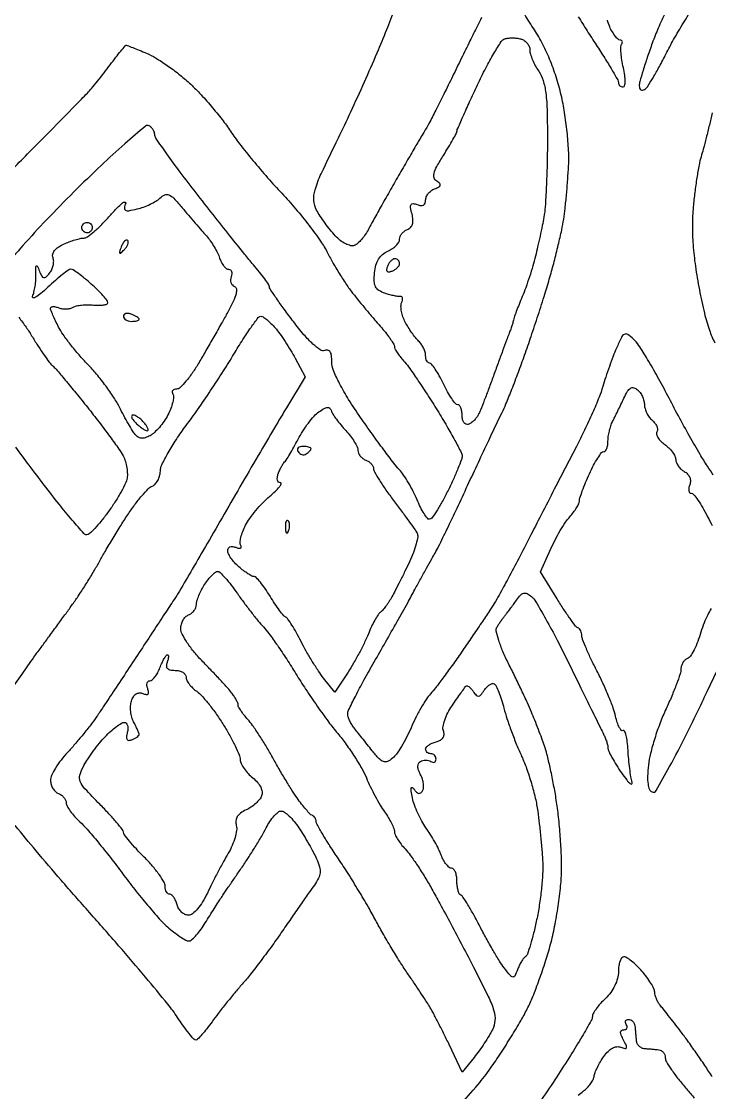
# Model space of a CAD drawing. Extents: x 0 to 102, y 0 to 135.
# Drawn here: x 39.63 to 50.8, y 26.73 to 44.13 of the extents above; entities that cross this region are included whole.
import ezdxf

# ---------------------------------------------------------------- set-up
doc = ezdxf.new("R2010")
doc.units = 0
doc.header["$MEASUREMENT"] = 0

msp = doc.modelspace()

# ---------------------------------------------------------------- linework, layer by layer
for points in [[(30.835569, 68.0607, 0.000004), (30.856286, 64.932268, 0.000002), (30.883525, 60.825814, 0.000002), (30.912326, 56.488502, 0.000002), (30.938318, 52.5789, -0.000116), (30.960528, 49.119942, -0.000184)], [(31.042661, 24.1956, 0.000001), (31.037549, 23.023692, 0.000001), (31.032419, 21.846099, 0.000001), (31.02793, 20.814404, 0.000005), (31.025166, 20.1771, 0.006013)], [(50.083928, 44.267632, 0.012621), (49.968863, 44.017631, 0.014539), (49.872215, 43.773557, 0.005626), (49.791015, 43.541578, 0.007404), (49.72248, 43.328099, 0.005566), (49.669911, 43.148471, 0.0685), (49.6602, 43.077924, 0.084285), (49.666722, 43.039509, 0.163051), (49.685607, 43.015155, 0.181049), (49.713743, 43.008576, 0.10667), (49.746693, 43.02027, 0.110404), (49.792693, 43.065188, 0.008616), (49.884476, 43.211533, 0.011419), (49.98797, 43.392254, 0.008476), (50.094282, 43.596313, -0.013136), (50.218884, 43.830133, -0.007823), (50.378778, 44.102072, -0.007828), (50.546725, 44.368272, -0.013403)], [(47.100257, 44.187564, 0.00331), (47.031957, 44.052499, 0.000647), (46.910903, 43.808337, 0.000687), (46.770555, 43.52335, 0.000636), (46.627344, 43.2306, -0.001752), (46.487301, 42.945936, -0.002258), (46.356552, 42.685459, -0.001718), (46.245245, 42.468045, -0.019787), (46.197891, 42.3846, 0.00605), (46.149105, 42.303881, 0.000599), (46.034592, 42.108593, 0.000756), (45.898734, 41.875456, 0.0006), (45.752649, 41.6232, 0.001589), (45.603795, 41.363549, 0.001687), (45.459545, 41.108061, 0.001606), (45.336797, 40.887274, 0.007763), (45.269414, 40.760537, -0.030007), (45.215883, 40.669829, -0.029736), (45.151731, 40.585893, -0.031133), (45.086861, 40.519566, -0.092224), (45.032811, 40.486402, -0.156206), (44.973542, 40.48305, -0.054736), (44.892824, 40.513688, -0.047843), (44.805473, 40.569399, -0.040029), (44.724491, 40.643845, -0.018101), (44.643922, 40.737353, -0.011822), (44.55758, 40.850607, -0.011895), (44.478545, 40.965162, -0.022193), (44.42101, 41.06207, -0.106278), (44.375967, 41.218929, -0.09048), (44.395349, 41.390342, -0.036578), (44.495996, 41.652796, -0.004049), (44.774218, 42.23259, 0.00535), (44.97657, 42.657102, 0.003652), (45.197831, 43.143647, 0.00368), (45.404328, 43.615985, 0.007412), (45.558873, 43.992, -0.004093), (45.694844, 44.329171, -0.003637)], [(50.862799, 36.758151, 0.008117), (50.769044, 36.902509, -0.014903), (50.648236, 37.094165, -0.004662), (50.478509, 37.388345, -0.004654), (50.295013, 37.720538, -0.005129), (50.123688, 38.045562, 0.00771), (49.958954, 38.354211, 0.009452), (49.795253, 38.637104, 0.008126), (49.649883, 38.869105, 0.0649), (49.568156, 38.965037, 0.035182), (49.472272, 39.040259, 0.275762), (49.417992, 39.043343, 0.16089), (49.370527, 38.994428, 0.011567), (49.291043, 38.820274, 0.010434), (49.237034, 38.686675, 0.005508), (49.175316, 38.51879, 0.005477), (49.115897, 38.345494, 0.008421), (49.068653, 38.194122, -0.024641), (49.00835, 38.020869, -0.007718), (48.90137, 37.767597, -0.007691), (48.773028, 37.488106, -0.008433), (48.639895, 37.221222, 0.000647), (48.483386, 36.91934, 0.000299), (48.280692, 36.526556, 0.000296), (48.068191, 36.113559, 0.000412), (47.878444, 35.7435, -0.002171), (47.702401, 35.403117, -0.0025), (47.53143, 35.079976, -0.002242), (47.383948, 34.807511, -0.014511), (47.305022, 34.672694, -0.006461), (47.227394, 34.552004, -0.001601), (47.09701, 34.3563, -0.001637), (46.94629, 34.133218, -0.001641), (46.794224, 33.911294, -0.004089), (46.641258, 33.693452, -0.00435), (46.487838, 33.482622, -0.004145), (46.352765, 33.303481, -0.020023), (46.271171, 33.2055, 0.039592), (46.201317, 33.114613, 0.013841), (46.115293, 32.97382, 0.013645), (46.028801, 32.813022, 0.015514), (45.955057, 32.654402, -0.017733), (45.882317, 32.499741, -0.017796), (45.798879, 32.350809, -0.017928), (45.717004, 32.226415, -0.065119), (45.652759, 32.157178, -0.066694), (45.570274, 32.105518, -0.198637), (45.50496, 32.103285, -0.11797), (45.435033, 32.150395, -0.017615), (45.32395, 32.280191, -0.000461), (45.243708, 32.381118, -0.000398), (45.159595, 32.487288, -0.0004), (45.083467, 32.583695, -0.001163), (45.031041, 32.650515, -0.029305), (44.991398, 32.707922, -0.026861), (44.957464, 32.771227, -0.027862), (44.933391, 32.831043, -0.074687), (44.925291, 32.87611, -0.121217), (44.938821, 32.938812, -0.004234), (45.050641, 33.163237, -0.007663), (45.190008, 33.427033, -0.005259), (45.355793, 33.72211, 0.001365), (45.538343, 34.041182, 0.001173), (45.728638, 34.377742, 0.001181), (45.899939, 34.684067, 0.003405), (46.016737, 34.8975, -0.001287), (46.111192, 35.071855, -0.001282), (46.206664, 35.245946, -0.001254), (46.290859, 35.397644, -0.005041), (46.343478, 35.4897, 0.018387), (46.402748, 35.60013, 0.001654), (46.540053, 35.882561, 0.002149), (46.701297, 36.220752, 0.001677), (46.873659, 36.5895, -0.000753), (47.048054, 36.964399, -0.000869), (47.215483, 37.32129, -0.000777), (47.358344, 37.623223, -0.005088), (47.431813, 37.7739, 0.01774), (47.495959, 37.91437, 0.004257), (47.592064, 38.151956, 0.004367), (47.697752, 38.426774, 0.004315), (47.799059, 38.7045, 0.004239), (47.903484, 39.006737, 0.002783), (48.018839, 39.356449, 0.0028), (48.127357, 39.698212, 0.005385), (48.209831, 39.9735, 0.006346), (48.279029, 40.225862, 0.005362), (48.345957, 40.494454, 0.005412), (48.401714, 40.740712, 0.015), (48.433827, 40.915362, 0.01063), (48.456183, 41.085596, 0.004532), (48.479182, 41.314223, 0.004482), (48.499321, 41.558585, 0.005873), (48.513093, 41.782173, 0.025573), (48.512761, 42.026224, 0.013048), (48.488689, 42.331887, 0.012887), (48.447179, 42.64827, 0.018046), (48.392694, 42.928074, 0.020578), (48.310559, 43.225363, 0.020782), (48.204494, 43.513898, 0.021472), (48.079032, 43.782651, 0.026579), (47.938744, 44.02053, -0.01407), (47.782928, 44.270252, -0.047781)], [(48.670995, 44.202708, 0.004653), (48.815013, 43.970683, 0.004789), (48.961972, 43.743605, -0.005417), (49.099845, 43.529977, -0.007935), (49.2161, 43.338829, -0.004324), (49.309841, 43.17583, -0.129023), (49.3218, 43.130255, 0.109134), (49.327603, 43.103986, 0.099788), (49.344034, 43.081626, 0.09528), (49.368593, 43.066631, 0.089783), (49.397491, 43.0614, 0.347637), (49.423068, 43.081628, 0.054031), (49.431654, 43.150194, 0.039493), (49.425415, 43.250153, 0.020139), (49.402683, 43.37398, -0.016157), (49.378768, 43.498658, -0.020689), (49.365261, 43.61475, -0.019067), (49.361771, 43.710778, -0.138825), (49.374285, 43.75468, 0.077668), (49.385273, 43.780773, 0.153511), (49.383914, 43.802984, 0.183911), (49.370652, 43.817816, 0.117506), (49.347943, 43.82346, -0.192182), (49.31532, 43.836846, -0.034517), (49.270504, 43.886656, -0.032863), (49.223375, 43.955846, -0.024479), (49.180432, 44.037667, -0.049031), (49.14286, 44.145118, -0.045089)], [(39.19095, 41.429793, 0.000183), (39.727367, 41.973597, 0.000264), (40.201057, 42.454669, 0.000134), (40.60274, 42.863263, 0.004377), (40.699111, 42.963078, 0.015312), (40.766083, 43.038145, 0.004684), (40.862711, 43.155585, 0.004684), (40.968494, 43.289176, 0.005108), (41.068702, 43.42095, -0.00416), (41.160819, 43.542561, -0.006595), (41.241945, 43.645008, -0.002151), (41.313167, 43.731784, -0.223416), (41.326809, 43.7382, -0.092014), (41.342722, 43.735247, -0.001295), (41.433987, 43.699889, -0.003561), (41.539664, 43.657763, -0.002333), (41.660879, 43.607779, -0.037394), (41.807301, 43.533303, -0.015534), (41.993472, 43.412299, -0.015267), (42.185752, 43.269751, -0.019061), (42.354785, 43.12546, -0.018809), (42.521759, 42.959509, -0.011171), (42.708556, 42.750154, -0.011172), (42.885741, 42.532754, -0.018877), (43.023017, 42.341979, 0.018516), (43.170818, 42.136264, 0.007581), (43.385846, 41.867736, 0.007488), (43.625712, 41.586027, 0.009507), (43.855903, 41.333588, -0.013858), (44.079524, 41.084027, -0.012108), (44.299588, 40.811173, -0.012262), (44.486475, 40.554836, -0.03502), (44.59901, 40.36514, 0.014797), (44.691609, 40.193612, 0.00972), (44.807787, 40.001565, 0.009782), (44.928284, 39.818864, 0.018525), (45.033536, 39.6774, 0.003071), (45.139631, 39.546963, 0.002077), (45.262112, 39.399509, 0.002092), (45.381679, 39.257982, 0.004174), (45.477686, 39.147188, -0.013168), (45.556698, 39.052622, -0.017321), (45.623395, 38.96211, -0.014872), (45.673355, 38.884281, -0.136065), (45.684, 38.84589, 0.122205), (45.692895, 38.810041, 0.021998), (45.727951, 38.750265, 0.022571), (45.776338, 38.682418, 0.01873), (45.833619, 38.614702, -0.030738), (45.914633, 38.514132, -0.005061), (46.05687, 38.309111, -0.005548), (46.219298, 38.064045, -0.004874), (46.383519, 37.804693, -0.005954), (46.536877, 37.550479, -0.008536), (46.666218, 37.321317, -0.005141), (46.769143, 37.126706, -0.119616), (46.7838, 37.066317, -0.090152), (46.773289, 37.008497, -0.007255), (46.716495, 36.863849, -0.009604), (46.642431, 36.692443, -0.007226), (46.554676, 36.506774, -0.011498), (46.461709, 36.32775, -0.017379), (46.371915, 36.176832, -0.012287), (46.291989, 36.059007, -0.242116), (46.254259, 36.0396, -0.230688), (46.219396, 36.05659, -0.024244), (46.165518, 36.132792, -0.026092), (46.107527, 36.235312, -0.017962), (46.052274, 36.35685, 0.020213), (45.990565, 36.490982, 0.015716), (45.913136, 36.631697, 0.015982), (45.832517, 36.758468, 0.036652), (45.762137, 36.847, -0.022894), (45.673658, 36.952227, -0.00369), (45.512364, 37.166174, -0.00407), (45.326211, 37.421234, -0.003565), (45.135746, 37.690752, -0.012287), (44.941028, 37.9857, -0.020435), (44.793568, 38.244408, -0.022722), (44.695532, 38.457182, -0.096882), (44.6688, 38.593847, 0.029139), (44.662678, 38.698808, 0.110746), (44.64109, 38.7604, 0.208926), (44.603967, 38.785859, 0.139809), (44.551913, 38.781236, -0.248055), (44.480969, 38.789782, -0.034916), (44.362126, 38.885099, -0.029703), (44.215623, 39.037514, -0.014011), (44.044313, 39.250136, -0.004571), (43.894579, 39.450803, -0.006925), (43.768372, 39.628314, -0.003077), (43.66427, 39.781115, -0.149066), (43.6536, 39.81611, 0.150481), (43.643571, 39.848679, 0.007211), (43.577393, 39.942991, 0.011257), (43.493565, 40.053536, 0.007823), (43.394171, 40.174715, -0.00601), (43.252585, 40.346061, -0.001322), (43.013792, 40.643835, -0.001375), (42.739555, 40.989613, -0.001322), (42.463571, 41.341476, -0.004545), (42.206353, 41.677457, -0.006905), (41.989556, 41.974492, -0.003016), (41.810427, 42.23043, -0.152317), (41.7924, 42.288234, 0.087329), (41.78587, 42.325337, 0.053346), (41.766275, 42.365386, 0.051435), (41.737484, 42.402148, 0.062593), (41.703465, 42.429579, 0.325318), (41.640561, 42.424823, 0.003796), (41.306959, 42.136866, 0.009668), (40.920467, 41.784656, 0.005947), (40.478545, 41.355922, 0.00665), (40.03703, 40.905443, 0.008967), (39.650454, 40.485554, 0.006505), (39.339441, 40.126025, 0.090646)], [(50.84496, 42.6384, -0.003268), (50.798873, 42.442105, -0.002843), (50.74808, 42.237063, -0.00286), (50.700001, 42.052043, -0.00842), (50.664065, 41.925547, 0.026839), (50.631766, 41.793542, 0.007652), (50.595851, 41.585568, 0.007682), (50.56246, 41.349194, 0.008075), (50.536961, 41.115799, 0.022655), (50.522773, 40.816521, 0.019005), (50.534189, 40.498995, 0.017176), (50.571856, 40.152539, 0.012064), (50.636977, 39.765684, 0.01084), (50.718738, 39.386876, 0.025675), (50.800011, 39.110081, 0.034618), (50.887403, 38.906869, 0.06812)], [(39.424869, 33.219636, -0.001559), (39.63734, 33.524955, -0.001565), (39.830405, 33.798722, -0.004785), (39.963718, 33.982754, 0.00082), (40.081497, 34.142658, 0.000523), (40.217995, 34.329021, 0.000525), (40.351465, 34.512054, 0.000978), (40.459206, 34.66074, 0.010043), (40.561848, 34.809169, 0.00587), (40.679123, 34.990855, 0.005868), (40.792274, 35.175528, 0.009906), (40.882206, 35.333264, -0.007661), (40.975094, 35.497901, -0.003718), (41.098581, 35.705584, -0.003686), (41.230389, 35.919967, -0.005305), (41.350459, 36.107611, -0.014183), (41.465713, 36.273147, -0.017437), (41.58283, 36.420538, -0.016009), (41.688192, 36.536319, -0.108941), (41.752309, 36.578641, 0.114222), (41.800483, 36.611167, 0.063061), (41.842171, 36.669129, 0.057819), (41.871501, 36.742126, 0.058771), (41.883125, 36.819495, -0.10407), (41.909117, 36.926111, -0.01667), (42.008635, 37.117338, -0.017823), (42.143395, 37.337714, -0.014792), (42.301792, 37.5624, 0.008573), (42.486075, 37.817022, 0.004913), (42.700039, 38.130096, 0.004906), (42.909028, 38.449164, 0.008138), (43.078216, 38.722783, -0.00783), (43.222814, 38.956956, -0.011993), (43.356077, 39.154779, -0.00655), (43.472827, 39.314938, -0.22558), (43.513139, 39.336133, -0.154086), (43.550407, 39.326002, -0.025777), (43.611348, 39.282243, -0.026146), (43.679891, 39.221323, -0.020549), (43.747709, 39.14865, -0.021829), (43.821872, 39.054287, -0.009936), (43.910829, 38.924977, -0.009817), (43.999348, 38.784748, -0.013301), (44.073373, 38.654509), (44.235506, 38.350718), (43.931163, 37.850809, 0.003398), (43.768847, 37.580065, 0.000858), (43.50856, 37.137405, 0.000875), (43.212861, 36.630508, 0.000884), (42.919889, 36.1242, -0.000457), (42.644484, 35.647314, -0.000679), (42.402338, 35.230208, -0.000291), (42.194519, 34.873826, -0.013972), (42.150728, 34.803424, 0.000608), (42.107416, 34.737771, 0.000025), (41.953406, 34.503679, 0.000044), (41.770928, 34.226233, 0.000031), (41.566377, 33.915124, -0.000582), (41.352036, 33.589907, -0.000606), (41.139766, 33.269491, -0.000582), (40.955531, 32.992825, -0.002652), (40.847277, 32.832518, -0.013765), (40.752148, 32.70116, -0.007281), (40.627395, 32.543329, -0.007239), (40.494977, 32.385448, -0.01111), (40.37535, 32.253008, 0.025467), (40.270114, 32.129554, 0.027745), (40.181167, 31.999401, 0.028731), (40.118277, 31.88052, 0.107698), (40.1004, 31.798485, 0.071344), (40.10988, 31.732381, 0.06366), (40.137677, 31.668783, 0.066843), (40.178777, 31.61719, 0.099887), (40.2273, 31.586394, -0.065344), (40.275818, 31.560082, -0.06185), (40.316923, 31.521716, -0.066426), (40.344777, 31.477646, -0.108165), (40.3542, 31.434596, 0.129644), (40.368101, 31.381883, 0.027716), (40.41973, 31.301533, 0.027221), (40.491884, 31.212482, 0.022999), (40.577281, 31.126397, -0.028108), (40.692711, 31.007635, -0.006541), (40.872361, 30.795163, -0.006728), (41.072938, 30.544756, -0.006549), (41.268549, 30.2868, 0.008261), (41.466907, 30.027073, 0.008013), (41.675723, 29.771353, 0.007951), (41.866504, 29.552376, 0.029151), (41.997218, 29.423088, 0.014271), (42.103152, 29.335106, 0.018107), (42.206035, 29.260355, 0.016299), (42.295088, 29.204581, 0.123784), (42.3423, 29.190973, 0.184945), (42.385121, 29.20571, 0.02858), (42.451751, 29.268326, 0.028645), (42.525121, 29.355077, 0.02137), (42.5961, 29.458381, -0.000605), (42.667084, 29.571478, -0.000554), (42.740449, 29.68777, -0.000554), (42.806169, 29.791434, -0.001818), (42.8499, 29.859696, -0.004878), (42.898405, 29.933223, -0.000963), (42.986921, 30.064048, -0.00102), (43.090639, 30.216042, -0.000948), (43.197553, 30.3714, 0.007379), (43.308592, 30.537282, 0.005717), (43.424744, 30.721036, 0.005784), (43.529208, 30.895035, 0.013841), (43.601576, 31.02705, -0.027829), (43.663143, 31.132271, -0.035749), (43.731561, 31.221064, -0.038658), (43.797031, 31.283982, -0.17522), (43.846123, 31.301422, -0.159348), (43.897653, 31.284252, -0.031144), (43.973453, 31.220417, -0.030223), (44.055929, 31.13156, -0.023982), (44.134138, 31.026472, -0.010783), (44.212271, 30.904646, -0.007712), (44.294584, 30.765211, -0.007792), (44.368929, 30.629858, -0.01652), (44.42134, 30.522362, -0.032654), (44.469126, 30.39359, -0.094645), (44.478697, 30.299452, -0.098222), (44.452793, 30.210449, -0.036844), (44.384273, 30.099362, 0.003924), (44.307209, 29.991072, 0.000835), (44.174887, 29.801338, 0.000873), (44.022271, 29.580902, 0.00083), (43.867831, 29.3562, -0.006496), (43.703255, 29.12247, -0.005195), (43.520082, 28.874835, -0.005253), (43.345767, 28.649194, -0.01324), (43.212861, 28.489711, 0.00686), (43.090874, 28.347072, 0.004502), (42.95414, 28.17963, 0.004529), (42.823921, 28.014153, 0.008686), (42.723, 27.87869, -0.010808), (42.638086, 27.765715, -0.015664), (42.557931, 27.670063, -0.011225), (42.488199, 27.595399, -0.190646), (42.458062, 27.581929, -0.228503), (42.427655, 27.594991, -0.009343), (42.349039, 27.688882, -0.01468), (42.258824, 27.807791, -0.009707), (42.161962, 27.949295, 0.025871), (42.004021, 28.164743, 0.003407), (41.642664, 28.60157, 0.003948), (41.206169, 29.113698, 0.0033), (40.7349, 29.650661, -0.003216), (40.272772, 30.17703, -0.004415), (39.864401, 30.656744, -0.002878), (39.527771, 31.064072, -0.05166)], [(39.584209, 39.320447, -0.014048), (39.703311, 39.159079, -0.016854), (39.805794, 39.0006, 0.008052), (39.900309, 38.848644, 0.009271), (39.995448, 38.706879, 0.008488), (40.080143, 38.589881, 0.051996), (40.130732, 38.5353, -0.035417), (40.189753, 38.475705, -0.002647), (40.337738, 38.301592, -0.003655), (40.511803, 38.091487, -0.002769), (40.699828, 37.8585, -0.00491), (40.888488, 37.617237, -0.00556), (41.064605, 37.382029, -0.005094), (41.209927, 37.179074, -0.030331), (41.278072, 37.06807, -0.048094), (41.31517, 36.97879, -0.035518), (41.339233, 36.87447, -0.036241), (41.347813, 36.771624, -0.064473), (41.337827, 36.68737, -0.054203), (41.303154, 36.593851, -0.014259), (41.227626, 36.452883, -0.014307), (41.131899, 36.296393, -0.014231), (41.027215, 36.14535, -0.012575), (40.920384, 36.007607, -0.017973), (40.818321, 35.891418, -0.014028), (40.729421, 35.802405, -0.191796), (40.687726, 35.7858, -0.21593), (40.641833, 35.806588, -0.003573), (40.453983, 36.02382, -0.008526), (40.238529, 36.285511, -0.005473), (39.997095, 36.596083, -0.001466), (39.754876, 36.916749, -0.001947), (39.536569, 37.209901, -0.001379)], [(46.732522, 26.506963, 0.008857), (47.04215, 26.859047, 0.023385), (47.247081, 27.124821, 0.008042), (47.410502, 27.366794, 0.006184), (47.581332, 27.63594, 0.006257), (47.73483, 27.891626, 0.014784), (47.841101, 28.086808, 0.021441), (47.932507, 28.288157, 0.009258), (48.037617, 28.563423, 0.009141), (48.138835, 28.860904, 0.011964), (48.219788, 29.136444, 0.017317), (48.286212, 29.423758, 0.011468), (48.34338, 29.757531, 0.011549), (48.384032, 30.08475, 0.021931), (48.399058, 30.349709, 0.014447), (48.394847, 30.61133, 0.008209), (48.375418, 30.927354, 0.008191), (48.345379, 31.245294, 0.013381), (48.30831, 31.5135, 0.006775), (48.26426, 31.75884, 0.006502), (48.213013, 32.006295, 0.006455), (48.162171, 32.223321, 0.02325), (48.121604, 32.3595, 0.005255), (48.078858, 32.47788, 0.002679), (48.022804, 32.625726, 0.002662), (47.963382, 32.777543, 0.003989), (47.90974, 32.9094, 0.008738), (47.845418, 33.056658, 0.003191), (47.749424, 33.262866, 0.003162), (47.641575, 33.487053, 0.003778), (47.537019, 33.696889, -0.016996), (47.445943, 33.892455, -0.023658), (47.378907, 34.073545, -0.02145), (47.338308, 34.223536, -0.194913), (47.349126, 34.289089, -0.010661), (47.377799, 34.333834, -0.006628), (47.413234, 34.385138, -0.006648), (47.449553, 34.434846, -0.011944), (47.480852, 34.4745, 0.010478), (47.515557, 34.518204, 0.003577), (47.564113, 34.583013, 0.003554), (47.616714, 34.655346, 0.004093), (47.665831, 34.725107, -0.031946), (47.731692, 34.808386, -0.151097), (47.783345, 34.839198, -0.18326), (47.83748, 34.83242, -0.051462), (47.909507, 34.784205, -0.086802), (47.980767, 34.700439, -0.005444), (48.142811, 34.417978, -0.007898), (48.327863, 34.07449, -0.005776), (48.522843, 33.687599, 0.000053), (48.713724, 33.297801, 0.000071), (48.886366, 32.945472, 0.000048), (49.031375, 32.649716, 0.000788), (49.079981, 32.550998, -0.019596), (49.107778, 32.488739, -0.018381), (49.131268, 32.423164, -0.018712), (49.147769, 32.363493, -0.05816), (49.1526, 32.322105, 0.114069), (49.163779, 32.273743, 0.011969), (49.217608, 32.169903, 0.014329), (49.289153, 32.048032, 0.011021), (49.373904, 31.919107, 0.012603), (49.456372, 31.80571, 0.048552), (49.515755, 31.742098, 0.377778), (49.538703, 31.74209, 0.29069), (49.546032, 31.7673, -0.029179), (49.525794, 31.855928, -0.009098), (49.50567, 31.990933, -0.009059), (49.488635, 32.142871, -0.009878), (49.477686, 32.291005, 0.016866), (49.465955, 32.424337, 0.032011), (49.446089, 32.530213, 0.041721), (49.42204, 32.59977, 0.455025), (49.397042, 32.607516, -0.364878), (49.369311, 32.611599, -0.060855), (49.33632, 32.659477, -0.042877), (49.303653, 32.737595, -0.023548), (49.276654, 32.837757, 0.032605), (49.237719, 32.972453, 0.01067), (49.163351, 33.165383, 0.01058), (49.071431, 33.376633, 0.011757), (48.97367, 33.576412, -0.008107), (48.880195, 33.763953, -0.010631), (48.801296, 33.938326, -0.008352), (48.741242, 34.085701, -0.092826), (48.7296, 34.147867, 0.060833), (48.724626, 34.188602, 0.058555), (48.709982, 34.227505, 0.063385), (48.688371, 34.258852, 0.110718), (48.662814, 34.2771, -0.13109), (48.625504, 34.30607, -0.007195), (48.536769, 34.426381, -0.01076), (48.435235, 34.574929, -0.007628), (48.327509, 34.745692), (48.058989, 35.186083), (48.219914, 35.549392, -0.01562), (48.292764, 35.700894, -0.013389), (48.378579, 35.855681, -0.013593), (48.464154, 35.992119, -0.037152), (48.53407, 36.0819, 0.022593), (48.592744, 36.152886, 0.02539), (48.642375, 36.226249, 0.025836), (48.677785, 36.292261, 0.109743), (48.687594, 36.3357, -0.079385), (48.69597, 36.386983, -0.008506), (48.735987, 36.501067, -0.010298), (48.789086, 36.635977, -0.008115), (48.851925, 36.77985, -0.014699), (48.919736, 36.917611, -0.021732), (48.987845, 37.033782, -0.018032), (49.049525, 37.122073, -0.235448), (49.084281, 37.1394, 0.22606), (49.110442, 37.151865, 0.075163), (49.132531, 37.18944, 0.0572), (49.147604, 37.244515, 0.038235), (49.1526, 37.309748, -0.03557), (49.158007, 37.385663, -0.022283), (49.174552, 37.473209, -0.022335), (49.198681, 37.558403, -0.037499), (49.22733, 37.626998, 0.003631), (49.263507, 37.699412, 0.001464), (49.311894, 37.798782, 0.001448), (49.363367, 37.906075, 0.001836), (49.410267, 38.005508, -0.024255), (49.469792, 38.118306, -0.120653), (49.51951, 38.169148, -0.216214), (49.57092, 38.175899, -0.099682), (49.631638, 38.143199, -0.06599), (49.67496, 38.096348, -0.04446), (49.711559, 38.033254, -0.044394), (49.736489, 37.964538, -0.064919), (49.7448, 37.9008, 0.071028), (49.75401, 37.836296, 0.044601), (49.781803, 37.765224, 0.043948), (49.822556, 37.698719, 0.06019), (49.870769, 37.647773, -0.055446), (49.915191, 37.601712, -0.068067), (49.944888, 37.549917, -0.08134), (49.956047, 37.500556, -0.154614), (49.946197, 37.461453, 0.203456), (49.939988, 37.420956, 0.076285), (49.9629, 37.366999, 0.059577), (50.009459, 37.308575, 0.042003), (50.074029, 37.254742, -0.040347), (50.142276, 37.198224, -0.041262), (50.200003, 37.131873, -0.044699), (50.23989, 37.065959, -0.114206), (50.2524, 37.011907, 0.099651), (50.262642, 36.961029, 0.055632), (50.293516, 36.905631, 0.052337), (50.338835, 36.854393, 0.058025), (50.39237, 36.815676, -0.076477), (50.445481, 36.774213, -0.092988), (50.479481, 36.721148, -0.097043), (50.491059, 36.661242, -0.091212), (50.479625, 36.599973, 0.047203), (50.46494, 36.547335, 0.086644), (50.464723, 36.502953, 0.136487), (50.478399, 36.473849, 0.218434), (50.50292, 36.4626, -0.225579), (50.542065, 36.443992, -0.018308), (50.612453, 36.350769, -0.021811), (50.690694, 36.227756, -0.014924), (50.769061, 36.0819, 0.01367), (50.846963, 35.936033, 0.020216)], [(50.829251, 34.590647, 0.024805), (50.771368, 34.488663, 0.025726), (50.71302, 34.356295, 0.019433), (50.662298, 34.205704, -0.020645), (50.610981, 34.054556, -0.026426), (50.550864, 33.92045, -0.026073), (50.490564, 33.81668, -0.157453), (50.44275, 33.77802, 0.096309), (50.402317, 33.752693, 0.06677), (50.368064, 33.710836, 0.064264), (50.344903, 33.659541, 0.074078), (50.337, 33.606492, -0.080143), (50.324408, 33.528438, -0.009527), (50.265941, 33.362596, -0.011178), (50.187727, 33.166972, -0.008958), (50.095098, 32.959893, 0.019232), (49.999298, 32.733353, 0.014705), (49.911547, 32.478996, 0.014935), (49.843426, 32.235635, 0.033644), (49.809937, 32.047104, 0.017028), (49.796559, 31.867835, 0.043996), (49.802714, 31.73837, 0.066877), (49.826507, 31.652065, 0.203188), (49.86941, 31.610685, 0.369028), (49.935599, 31.634146, 0.005442), (50.153754, 32.022129, 0.010423), (50.422154, 32.537057, 0.004313), (50.76456, 33.244044), (51.556978, 34.916826)], [(50.846384, 26.984619, 0.005594), (50.725228, 27.168857, 0.00383), (50.583751, 27.375408, 0.00386), (50.444356, 27.572352, 0.007803), (50.330975, 27.724869, 0.001266), (50.230609, 27.854886, 0.001374), (50.132263, 27.980906, 0.00129), (50.047401, 28.08846, 0.006702), (49.99961, 28.147079, -0.043501), (49.966636, 28.194213, -0.032028), (49.938363, 28.251356, -0.032666), (49.918501, 28.309319, -0.060162), (49.911327, 28.358579, 0.107078), (49.897556, 28.415395, 0.023536), (49.849288, 28.504128, 0.023463), (49.782465, 28.60346, 0.020664), (49.703884, 28.70055, 0.019822), (49.618987, 28.789627, 0.024854), (49.533223, 28.864859, 0.024315), (49.456985, 28.919489, 0.144274), (49.410458, 28.9332, 0.238424), (49.376463, 28.916013, 0.069972), (49.347843, 28.862978, 0.053573), (49.328268, 28.785706, 0.03528), (49.3218, 28.694147, -0.06442), (49.307357, 28.582508, -0.048227), (49.264358, 28.466055, -0.045986), (49.19704, 28.354257, -0.045709), (49.1103, 28.2564, 0.022028), (49.029333, 28.173327, 0.026292), (48.960928, 28.08803, 0.026522), (48.911828, 28.011484, 0.130052), (48.8988, 27.962244, -0.130598), (48.881675, 27.897796, -0.003325), (48.729184, 27.635195, -0.006875), (48.54265, 27.328547, -0.004611), (48.321384, 26.982941, -0.009467), (48.073497, 26.618754, -0.008818)], [(48.667181, 26.683904, -0.025248), (48.755472, 26.754747, 0.042464), (48.815289, 26.806223, 0.036764), (48.868763, 26.869473, 0.038476), (48.908706, 26.934415, 0.082381), (48.926612, 26.990292, -0.057864), (48.94311, 27.051977, -0.019252), (48.98092, 27.137697, -0.018872), (49.030483, 27.230245, -0.020405), (49.085696, 27.316345, -0.042648), (49.153889, 27.397925, -0.073039), (49.224715, 27.451042, -0.092824), (49.294675, 27.473648, -0.124088), (49.360663, 27.465725, 0.030959), (49.429687, 27.444032, 0.377778), (49.452352, 27.455826, 0.20449), (49.451153, 27.490228, 0.013289), (49.405381, 27.581504, -0.023019), (49.36778, 27.660274, -0.10475), (49.358208, 27.709883, -0.239737), (49.37295, 27.737606, -0.154069), (49.408416, 27.7488, 0.104247), (49.439626, 27.755378, 0.179623), (49.458435, 27.773651, 0.165017), (49.461668, 27.801089, 0.086162), (49.4487, 27.8334, -0.082592), (49.435459, 27.865726, -0.161196), (49.438091, 27.893149, -0.182303), (49.455979, 27.911377, -0.108972), (49.486007, 27.918, -0.11289), (49.521189, 27.909954, -0.08809), (49.553067, 27.886936, -0.082224), (49.576808, 27.852649, -0.080241), (49.588486, 27.81225, -0.004976), (49.594025, 27.762684, -0.002538), (49.600048, 27.700321, -0.002521), (49.605607, 27.635962, -0.003779), (49.609752, 27.579716, 0.095009), (49.622561, 27.530667, 0.085331), (49.652913, 27.487713, 0.085331), (49.695867, 27.457361, 0.095009), (49.744916, 27.444552, -0.003779), (49.801162, 27.440407, -0.002521), (49.865521, 27.434848, -0.002538), (49.927884, 27.428825, -0.004976), (49.97745, 27.423286, -0.102819), (50.017824, 27.409629, -0.087404), (50.052136, 27.380407, -0.084753), (50.075199, 27.340302, -0.088422), (50.0832, 27.295411, 0.135013), (50.101206, 27.229944, 0.015236), (50.184717, 27.09887, 0.017582), (50.296442, 26.946568, 0.013432), (50.42879, 26.787811, -0.014957), (50.553693, 26.637052, -0.030672)]]:
    msp.add_lwpolyline(points, format="xyb")
for points in [[(47.73555, 43.841464, -0.083099), (47.792121, 43.816229, -0.073657), (47.84011, 43.773071, -0.075715), (47.872455, 43.719132, -0.097562), (47.8836, 43.662557, 0.071959), (47.893459, 43.59441, 0.026746), (47.925905, 43.502924, 0.025842), (47.972495, 43.405474, 0.02835), (48.027617, 43.316435, -0.080392), (48.099687, 43.167458, -0.041771), (48.142176, 42.964777, -0.025208), (48.164006, 42.665204, -0.006372), (48.168694, 42.176661, -0.005131), (48.163607, 41.797304, -0.005641), (48.15076, 41.42993, -0.005283), (48.13293, 41.11637, -0.028249), (48.111771, 40.9464, -0.005251), (48.085165, 40.808679, -0.002739), (48.049265, 40.637579, -0.002723), (48.010507, 40.462396, -0.004159), (47.974793, 40.310894, -0.01207), (47.933485, 40.15805, -0.007225), (47.877414, 39.978411, -0.007231), (47.816394, 39.801109, -0.012465), (47.759833, 39.655648, 0.004022), (47.708528, 39.530026, 0.005192), (47.663552, 39.413829, 0.003992), (47.62771, 39.315923, 0.045086), (47.617383, 39.275954, -0.031608), (47.60933, 39.240918, -0.00672), (47.590675, 39.181155, -0.007005), (47.567111, 39.112361, -0.006609), (47.541185, 39.0429, 0.003731), (47.504763, 38.947007, 0.000735), (47.440923, 38.774295, 0.000779), (47.367151, 38.572842, 0.000723), (47.292146, 38.3661, -0.002989), (47.217352, 38.16282, -0.003549), (47.144223, 37.97181, -0.003088), (47.080412, 37.81154, -0.022697), (47.046016, 37.736635, -0.046474), (47.014638, 37.687546, -0.036792), (46.972372, 37.640806, -0.037961), (46.926251, 37.603035, -0.072263), (46.883506, 37.581535, -0.183048), (46.845457, 37.583071, -0.140806), (46.812926, 37.609496, -0.097238), (46.791062, 37.659127, -0.05533), (46.7838, 37.72455, 0.038404), (46.778608, 37.792042, 0.057403), (46.762947, 37.849027, 0.075442), (46.739992, 37.887892, 0.225379), (46.712811, 37.9008, -0.225222), (46.676793, 37.917891, -0.020269), (46.615186, 37.99992, -0.023235), (46.547255, 38.108957, -0.015982), (46.480161, 38.238229, 0.014181), (46.413614, 38.367584, 0.020877), (46.347349, 38.476824, 0.01699), (46.287676, 38.560238, 0.229019), (46.25505, 38.576629, -0.181969), (46.230824, 38.586174, -0.08907), (46.210238, 38.612817, -0.069729), (46.196287, 38.652141, -0.050467), (46.1916, 38.698457, 0.074369), (46.183449, 38.752954, 0.038557), (46.158248, 38.817164, 0.03727), (46.121515, 38.880497, 0.046359), (46.078061, 38.932853, -0.029293), (46.027131, 38.990128, -0.013362), (45.967185, 39.070384, -0.013179), (45.908347, 39.158554, -0.017678), (45.860047, 39.241606, -0.039202), (45.823451, 39.325113, -0.037548), (45.799706, 39.414514, -0.03994), (45.79108, 39.496593, -0.098133), (45.801341, 39.556096, 0.038422), (45.814658, 39.600787, 0.088538), (45.815922, 39.635708, 0.178225), (45.805483, 39.655129, 0.249989), (45.786705, 39.659624, -0.095877), (45.751771, 39.657391, -0.016981), (45.686713, 39.667976, -0.017829), (45.61028, 39.685945, -0.01522), (45.531129, 39.71017, -0.058958), (45.433759, 39.756632, -0.135548), (45.379566, 39.816182, -0.110119), (45.357256, 39.903724, -0.031732), (45.361929, 40.044181, -0.044253), (45.385088, 40.167826, -0.069718), (45.428341, 40.266581, -0.078127), (45.492677, 40.341741, -0.073497), (45.57825, 40.395411, 0.044741), (45.651073, 40.435465, 0.050052), (45.712685, 40.486555, 0.056498), (45.754994, 40.540445, 0.139067), (45.7686, 40.588416, -0.102298), (45.778003, 40.633895, -0.066774), (45.8057, 40.679983, -0.063157), (45.846613, 40.719669, -0.069517), (45.894898, 40.746375, 0.10895), (45.947116, 40.780845, 0.120694), (45.977642, 40.832936, 0.092011), (45.985328, 40.904942, 0.042211), (45.970087, 40.998477, -0.02022), (45.94809, 41.10402, -0.171097), (45.956355, 41.15107, -0.307731), (45.988388, 41.166978, -0.057633), (46.055289, 41.149805, 0.062497), (46.113729, 41.135406, 0.155601), (46.156449, 41.14371, 0.180513), (46.182515, 41.173857, 0.089168), (46.1916, 41.224397, -0.101875), (46.202448, 41.277086, -0.066789), (46.234393, 41.330442, -0.063247), (46.281585, 41.37635, -0.069832), (46.337279, 41.4072, 0.026715), (46.407748, 41.438654, 0.210552), (46.429803, 41.465788, 0.284059), (46.42129, 41.494728, 0.044433), (46.371479, 41.532, -0.179361), (46.330138, 41.585018, -0.141217), (46.328176, 41.658345, -0.064127), (46.372481, 41.768658, -0.013278), (46.4796, 41.948768, 0.005119), (46.563743, 42.085134, 0.00751), (46.634692, 42.206893, 0.004011), (46.692036, 42.310731, 0.124776), (46.6992, 42.338993, -0.103421), (46.705672, 42.369947, -0.001026), (46.79719, 42.578077, -0.003311), (46.904926, 42.817433, -0.002135), (47.032783, 43.093419, -0.009984), (47.168621, 43.368922, -0.014266), (47.300856, 43.607242, -0.010109), (47.419078, 43.797787, -0.169296), (47.476933, 43.842675, -0.054953), (47.529885, 43.854219, -0.027391), (47.598511, 43.857659, -0.026809), (47.670765, 43.853442, -0.035482)], [(42.238319, 41.098518, 0.001531), (42.33961, 40.978703, 0.0012), (42.450177, 40.849355, 0.001213), (42.553608, 40.729531, 0.002981), (42.630352, 40.642117, -0.02733), (42.694939, 40.560897, -0.019341), (42.758652, 40.463329, -0.019592), (42.81241, 40.365071, -0.038549), (42.845784, 40.282567, 0.041111), (42.874399, 40.212857, 0.050837), (42.912453, 40.153912, 0.059406), (42.953692, 40.113339, 0.166153), (42.991552, 40.1004, -0.161626), (43.021179, 40.090566, -0.15155), (43.039979, 40.064729, -0.110543), (43.04424, 40.025432, -0.063644), (43.032904, 39.978966, 0.081297), (43.022741, 39.929885, 0.094067), (43.029662, 39.882709, 0.103684), (43.052382, 39.844793, 0.121676), (43.087303, 39.821807, -0.289739), (43.118867, 39.781702, -0.090278), (43.112675, 39.70178, -0.047096), (43.067485, 39.578558, -0.014431), (42.9768, 39.402, -0.002464), (42.877606, 39.223947, -0.001302), (42.752874, 39.003967, -0.001296), (42.624065, 38.779521, -0.002003), (42.5115, 38.586344, -0.017753), (42.406214, 38.421035, -0.024677), (42.299723, 38.281521, -0.022811), (42.203955, 38.178083, -0.196858), (42.146957, 38.154686, 0.079217), (42.10842, 38.148511, 0.157111), (42.083653, 38.130504, 0.184539), (42.076377, 38.103747, 0.114014), (42.086964, 38.072485, -0.162828), (42.098226, 38.024551, -0.035791), (42.084257, 37.939944, -0.033672), (42.052997, 37.839772, -0.026866), (42.006482, 37.736592, -0.031266), (41.944526, 37.633179, -0.026599), (41.866963, 37.532297, -0.027465), (41.786228, 37.447957, -0.065323), (41.715808, 37.397486, -0.043481), (41.637644, 37.364024, -0.098882), (41.574151, 37.356339, -0.120713), (41.520672, 37.373879, -0.084819), (41.473121, 37.416128, -0.032117), (41.430446, 37.477067, -0.006629), (41.363778, 37.589955, -0.006944), (41.289777, 37.723405, -0.006491), (41.217785, 37.861878, 0.028709), (41.127647, 38.017908, 0.014), (40.996017, 38.206537, 0.013838), (40.847724, 38.395676, 0.019453), (40.704491, 38.555243, -0.014596), (40.56422, 38.708489, -0.012364), (40.424904, 38.878218, -0.012544), (40.305622, 39.039269, -0.033801), (40.231843, 39.161014, -0.008231), (40.181504, 39.262417, -0.010747), (40.139012, 39.35685, -0.008519), (40.106728, 39.436679, -0.092075), (40.1004, 39.47075, -0.287831), (40.111089, 39.48778, -0.105538), (40.13992, 39.494819, -0.064436), (40.183345, 39.490483, -0.034564), (40.234934, 39.474677, 0.056041), (40.293659, 39.459404, 0.045299), (40.358756, 39.45602, 0.04693), (40.420176, 39.464198, 0.082032), (40.467534, 39.483658, -0.083927), (40.520952, 39.505374, -0.027418), (40.605148, 39.519292, -0.026442), (40.702016, 39.524735, -0.02695), (40.798299, 39.519857, 0.02506), (40.887493, 39.515, 0.041429), (40.962644, 39.520913, 0.052025), (41.015638, 39.535311, 0.309762), (41.031, 39.557728, 0.170248), (41.018484, 39.593421, 0.013109), (40.95197, 39.67227, 0.016779), (40.865022, 39.763658, 0.011978), (40.761963, 39.860204, 0.010854), (40.654295, 39.952209, 0.014909), (40.553349, 40.029842, 0.011556), (40.467028, 40.089236, 0.145911), (40.429587, 40.1004, 0.157858), (40.391449, 40.088052, 0.009498), (40.293909, 40.014629, 0.013474), (40.179863, 39.920272, 0.009498), (40.056651, 39.808413, -0.013494), (39.941342, 39.705398, -0.041182), (39.855981, 39.644478, -0.195091), (39.819151, 39.63883, -0.464622), (39.808274, 39.660363, 0.042094), (39.831371, 39.730526, 0.019872), (39.849777, 39.824147, 0.019533), (39.861378, 39.924285, 0.02605), (39.863592, 40.0158, -0.004763), (39.861428, 40.133505, -0.202941), (39.870797, 40.156193, -0.524766), (39.885032, 40.153488, -0.009843), (39.919578, 40.071048, 0.024658), (39.957738, 39.987054, 0.230024), (39.988696, 39.963866, 0.244323), (40.024772, 39.974576, 0.027569), (40.084694, 40.039175, 0.063579), (40.120681, 40.09585, 0.053797), (40.143782, 40.163018, 0.056141), (40.151294, 40.230047, 0.091718), (40.140891, 40.286108, -0.147926), (40.136668, 40.344106, -0.109652), (40.164171, 40.402608, -0.079778), (40.223715, 40.45849, -0.041758), (40.312612, 40.508331, -0.016687), (40.404339, 40.546482, -0.016339), (40.499046, 40.578722, -0.016464), (40.583878, 40.601517, -0.057459), (40.640102, 40.608, 0.158315), (40.699481, 40.627285, 0.018974), (40.809355, 40.713618, 0.021089), (40.935102, 40.829853, 0.015872), (41.06358, 40.96755, -0.010959), (41.181072, 41.095979, -0.032492), (41.268984, 41.17673, -0.153274), (41.307995, 41.192033, -0.546659), (41.320858, 41.174753, 0.047922), (41.298948, 41.093982, 0.327624), (41.316329, 41.059259, 0.16358), (41.36944, 41.051275, 0.013851), (41.50675, 41.079506, 0.030282), (41.609223, 41.110199, 0.023908), (41.715893, 41.155219, 0.024482), (41.811164, 41.206789, 0.053626), (41.877, 41.257071, -0.087265), (41.954749, 41.3086, -0.209153), (42.022475, 41.308522, -0.101447), (42.101694, 41.252478, -0.013532)], [(40.6926, 40.8618, -0.099038), (40.724887, 40.855341, -0.097945), (40.752349, 40.836949, -0.097945), (40.770741, 40.809487, -0.099038), (40.7772, 40.7772, -0.099038), (40.770741, 40.744913, -0.097945), (40.752349, 40.717451, -0.097945), (40.724887, 40.699059, -0.099038), (40.6926, 40.6926, -0.099038), (40.660313, 40.699059, -0.097945), (40.632851, 40.717451, -0.097945), (40.614459, 40.744913, -0.099038), (40.608, 40.7772, -0.099038), (40.614459, 40.809487, -0.097945), (40.632851, 40.836949, -0.097945), (40.660313, 40.855341, -0.099038)], [(41.353061, 40.567939, 0.278911), (41.330373, 40.573525, 0.120343), (41.302646, 40.556824, 0.070189), (41.273487, 40.518386, 0.036269), (41.247939, 40.463599, 0.008399), (41.218661, 40.382644, 0.286372), (41.22307, 40.363606, 0.400052), (41.239416, 40.363209, 0.011214), (41.295298, 40.41624, 0.043285), (41.332065, 40.45966, 0.063152), (41.355629, 40.503842, 0.082976), (41.3633, 40.54203, 0.20742)], [(45.693051, 40.2696, 0.135188), (45.660688, 40.260687, 0.062056), (45.625876, 40.233589, 0.054875), (45.594059, 40.1939, 0.049969), (45.57046, 40.147008, 0.051615), (45.556502, 40.095224, 0.240886), (45.565717, 40.066717, 0.240886), (45.594224, 40.057502, 0.051615), (45.646008, 40.07146, 0.049969), (45.6929, 40.095059, 0.054875), (45.732589, 40.126876, 0.062056), (45.759687, 40.161688, 0.135188), (45.7686, 40.194051, 0.099038), (45.762832, 40.222884, 0.097945), (45.746408, 40.247408, 0.097945), (45.721884, 40.263832, 0.099038)], [(41.4117, 39.369594, 0.055937), (41.363109, 39.382242, 0.100118), (41.322077, 39.379914, 0.147206), (41.295162, 39.363466, 0.184534), (41.2848, 39.336345, 0.152681), (41.294571, 39.305093, 0.098158), (41.322077, 39.278471, 0.08088), (41.363179, 39.260511, 0.062722), (41.4117, 39.2544, 0.024748), (41.46033, 39.256809, 0.039339), (41.501323, 39.264167, 0.046727), (41.530471, 39.274795, 0.289661), (41.5386, 39.287649, 0.222225), (41.53123, 39.303411, 0.030693), (41.501323, 39.325435, 0.030395), (41.460308, 39.348518, 0.02136)], [(44.660138, 37.799886, 0.063391), (44.685826, 37.746485, 0.014499), (44.742847, 37.663843, 0.014769), (44.814679, 37.571765, 0.013909), (44.893228, 37.48218, -0.0232), (44.969236, 37.392173, -0.02607), (45.03347, 37.298838, -0.026635), (45.079185, 37.214631, -0.111488), (45.0918, 37.158759, 0.102904), (45.101246, 37.113349, 0.066749), (45.129077, 37.067283, 0.063028), (45.170185, 37.027571, 0.069069), (45.2187, 37.000794, -0.056625), (45.267229, 36.975557, -0.05834), (45.308323, 36.940292, -0.06465), (45.336262, 36.900817, -0.122304), (45.3456, 36.863213, 0.131419), (45.360107, 36.808972, 0.009364), (45.44134, 36.673887, 0.012674), (45.546678, 36.515013, 0.009209), (45.671522, 36.343515, -0.002572), (45.800287, 36.171477, -0.003243), (45.917593, 36.010889, -0.002583), (46.014377, 35.8751, -0.025868), (46.051533, 35.816145, -0.166402), (46.06234, 35.757037, -0.026268), (46.038362, 35.639634, -0.026717), (45.993749, 35.499109, -0.020504), (45.930743, 35.350845, -0.003286), (45.855515, 35.194875, -0.002791), (45.774077, 35.031146, -0.002813), (45.698242, 34.882873, -0.007916), (45.642984, 34.780321, -0.01587), (45.594195, 34.69926, -0.016504), (45.540964, 34.622534, -0.016418), (45.490702, 34.559401, -0.066285), (45.454198, 34.526521, 0.09965), (45.417894, 34.48918, 0.016573), (45.36617, 34.402802, 0.01761), (45.311546, 34.295579, 0.014786), (45.261119, 34.1784, -0.018365), (45.201101, 34.041638, -0.009224), (45.115883, 33.873341, -0.009146), (45.021246, 33.702334, -0.013379), (44.931243, 33.555701), (44.718542, 33.229102), (44.534478, 33.45994, -0.02097), (44.451036, 33.574094, -0.009487), (44.35099, 33.730079, -0.009374), (44.251482, 33.898912, -0.012661), (44.168311, 34.055405, 0.010298), (44.093882, 34.197057, 0.014173), (44.020854, 34.320922, 0.010788), (43.955653, 34.419868, 0.142231), (43.92205, 34.447265, -0.121628), (43.887579, 34.47312, -0.010689), (43.819856, 34.559692, -0.013507), (43.743095, 34.668255, -0.010103), (43.664247, 34.79175, 0.013869), (43.585351, 34.913291, 0.020009), (43.508462, 35.015808, 0.016249), (43.440542, 35.093872, 0.208516), (43.405845, 35.109, -0.124099), (43.370282, 35.117965, -0.018832), (43.306606, 35.155405, -0.02012), (43.233429, 35.206487, -0.016199), (43.158945, 35.266973, -0.02996), (43.089235, 35.335159, -0.032651), (43.030305, 35.40935, -0.034597), (42.988939, 35.47886, -0.117448), (42.9768, 35.529824, -0.135372), (42.987003, 35.56682, -0.161162), (43.014267, 35.590396, -0.124268), (43.056479, 35.59661, -0.066422), (43.108094, 35.58432, 0.03773), (43.155942, 35.569991, 0.145502), (43.186547, 35.572242, 0.320892), (43.197305, 35.5884, 0.130719), (43.189237, 35.615085, -0.161285), (43.178009, 35.662236, -0.036378), (43.191217, 35.744718, -0.034099), (43.221346, 35.842228, -0.027357), (43.266404, 35.942438, -0.03628), (43.333942, 36.052651, -0.018371), (43.433676, 36.181411, -0.018146), (43.546909, 36.307414, -0.025738), (43.657052, 36.410223, 0.015547), (43.752097, 36.495383, 0.035244), (43.817051, 36.566712, 0.073105), (43.844169, 36.613829, 0.529249), (43.831946, 36.6318, -0.199472), (43.802847, 36.64389, -0.140594), (43.785534, 36.67529, -0.092978), (43.783662, 36.723144, -0.051833), (43.798134, 36.77985, -0.01798), (43.822667, 36.83963, -0.018573), (43.851189, 36.896836, -0.018648), (43.879493, 36.944383, -0.071931), (43.902039, 36.9702, 0.075877), (43.929146, 37.001737, 0.006084), (43.986308, 37.095732, 0.00811), (44.05162, 37.210336, 0.006134), (44.11971, 37.338144, -0.022642), (44.196569, 37.471603, -0.020022), (44.288209, 37.603329, -0.0205), (44.380433, 37.71533, -0.055935), (44.45686, 37.783614, -0.023153), (44.542113, 37.838396, -0.111702), (44.596777, 37.855447, -0.217741), (44.633928, 37.841931, -0.118384)], [(41.437598, 37.7316, 0.292116), (41.419221, 37.719862, 0.19907), (41.418175, 37.694323, 0.078501), (41.440935, 37.653512, 0.030007), (41.484214, 37.6047, 0.021226), (41.537104, 37.55612, 0.025202), (41.591081, 37.515077, 0.025246), (41.639279, 37.485577, 0.125339), (41.669816, 37.4778, 0.367029), (41.682816, 37.488828, 0.129665), (41.680337, 37.515077, 0.059248), (41.659558, 37.555943, 0.025998), (41.6232, 37.6047, 0.034033), (41.576974, 37.653261, 0.035584), (41.525236, 37.694323, 0.038054), (41.475694, 37.722929, 0.112363)], [(44.198507, 37.224, 0.067432), (44.151917, 37.217688, 0.140899), (44.120967, 37.198743, 0.190788), (44.110256, 37.170672, 0.136093), (44.119753, 37.13802, 0.090427), (44.146025, 37.108894, 0.095498), (44.180416, 37.091594, 0.099685), (44.217527, 37.088733, 0.108373), (44.251646, 37.100713, 0.031646), (44.281788, 37.122088, 0.037297), (44.307266, 37.146047, 0.040575), (44.325145, 37.169062, 0.145859), (44.3304, 37.186693, 0.279105), (44.321687, 37.201086, 0.051652), (44.291656, 37.213041, 0.042195), (44.249046, 37.221294, 0.026751)], [(43.958513, 36.016687, 0.296942), (43.939997, 36.020597, 0.208169), (43.924376, 36.005154, 0.077125), (43.915009, 35.964547, 0.028489), (43.914079, 35.90565, 0.018894), (43.919074, 35.842511, 0.168741), (43.93103, 35.817828, 0.470617), (43.946448, 35.819287, 0.054073), (43.965191, 35.854537, 0.051402), (43.978392, 35.900803, 0.05415), (43.981558, 35.947972, 0.060344), (43.974861, 35.989029, 0.126455)], [(42.813266, 35.1936, -0.199495), (42.852506, 35.177294, -0.013713), (42.93667, 35.087982, -0.01787), (43.033063, 34.9718, -0.012379), (43.133938, 34.83405, 0.007516), (43.242323, 34.682985, 0.006348), (43.361384, 34.526393, 0.00641), (43.473628, 34.386336, 0.017693), (43.557349, 34.291609, -0.031476), (43.64631, 34.185183, -0.00705), (43.783638, 33.992505, -0.007288), (43.936079, 33.7651, -0.006991), (44.083995, 33.530209, 0.009221), (44.243143, 33.279965, 0.006617), (44.429759, 33.006087, 0.006685), (44.614424, 32.749987, 0.014282), (44.765218, 32.55834, -0.017268), (44.900799, 32.383893, -0.013299), (45.036847, 32.184844, -0.0135), (45.154135, 31.991797, -0.030999), (45.229147, 31.83924, 0.014294), (45.292779, 31.698116, 0.010094), (45.371921, 31.543222, 0.010198), (45.453656, 31.398106, 0.021082), (45.524478, 31.28894, -0.018402), (45.585543, 31.195909, -0.020649), (45.63714, 31.102078, -0.020439), (45.674174, 31.019283, -0.095218), (45.684, 30.968153, 0.111504), (45.69509, 30.919042, 0.026885), (45.73517, 30.845316, 0.026275), (45.791518, 30.763696, 0.023427), (45.858195, 30.685113, -0.031084), (45.94253, 30.582578, -0.009323), (46.057998, 30.416494, -0.009307), (46.180912, 30.224842, -0.009963), (46.293759, 30.033, -0.004086), (46.422454, 29.799442, -0.001514), (46.599954, 29.468599, -0.0015), (46.791449, 29.106446, -0.001809), (46.969095, 28.765035, -0.005259), (47.208123, 28.289353, -0.040431), (47.299317, 28.057204, -0.09134), (47.317005, 27.898963, -0.099356), (47.275905, 27.749835, -0.019952), (47.221293, 27.651484, -0.009638), (47.144034, 27.529897, -0.009541), (47.058535, 27.406099, -0.013518), (46.977457, 27.299564), (46.786165, 27.061828), (46.571515, 27.511064, 0.003705), (46.481723, 27.695463, 0.003734), (46.389433, 27.878039, 0.003643), (46.306676, 28.035926, 0.015033), (46.253083, 28.1295, 0.007051), (46.196334, 28.219157, 0.001863), (46.103085, 28.360828, 0.00189), (45.995768, 28.521238, 0.001942), (45.888191, 28.6794, -0.010044), (45.77053, 28.858563, -0.005328), (45.631623, 29.084951, -0.0053), (45.494462, 29.319537, -0.008185), (45.381432, 29.5254, 0.009898), (45.261673, 29.741758, 0.004945), (45.102077, 30.010909, 0.004907), (44.931304, 30.28639, 0.007212), (44.775391, 30.524797, -0.005835), (44.637307, 30.734679, -0.008487), (44.520865, 30.923213, -0.00484), (44.427507, 31.083792, -0.129959), (44.415, 31.131097, 0.082922), (44.410039, 31.160807, 0.063612), (44.395464, 31.190374, 0.063604), (44.373922, 31.215332, 0.082849), (44.348494, 31.2315, -0.101972), (44.313102, 31.255936, -0.01247), (44.249369, 31.32597, -0.014351), (44.177292, 31.414251, -0.01139), (44.104439, 31.5135, -0.011829), (44.020213, 31.640175, -0.004759), (43.910921, 31.817002, -0.004706), (43.796769, 32.009759, -0.00594), (43.69498, 32.1903, 0.010029), (43.59456, 32.365056, 0.00927), (43.484624, 32.540348, 0.009301), (43.380946, 32.692778, 0.030302), (43.304535, 32.787953, -0.016171), (43.243832, 32.859335, -0.020327), (43.19257, 32.929387, -0.018909), (43.154914, 32.990355, -0.129583), (43.146, 33.024173, 0.100512), (43.139429, 33.056531, 0.022215), (43.114936, 33.107873, 0.022239), (43.08073, 33.165719, 0.019803), (43.04025, 33.222651, 0.018615), (42.977769, 33.297601, 0.003684), (42.859946, 33.426767, 0.003898), (42.720357, 33.575209, 0.003615), (42.57495, 33.725257, -0.02171), (42.437311, 33.877975, -0.025454), (42.321018, 34.034431, -0.025643), (42.237641, 34.174466, -0.122039), (42.2154, 34.264232, -0.067473), (42.224874, 34.334115, -0.062546), (42.252677, 34.400914, -0.066638), (42.293769, 34.454697, -0.105107), (42.3423, 34.486206, 0.075942), (42.390812, 34.513854, 0.064744), (42.431923, 34.55609, 0.066821), (42.459728, 34.605898, 0.094203), (42.4692, 34.655728, -0.074796), (42.478297, 34.7162, -0.023658), (42.509335, 34.802314, -0.023032), (42.553535, 34.896372, -0.023676), (42.60583, 34.985077, -0.022043), (42.66333, 35.064921, -0.028655), (42.723124, 35.132346, -0.028846), (42.7776, 35.181131, -0.169769)], [(41.999151, 33.84, -0.34014), (42.011471, 33.830522, -0.078689), (42.014324, 33.802723, -0.050664), (42.007883, 33.761774, -0.027295), (41.992194, 33.7131, 0.089917), (41.981437, 33.656267, 0.20361), (41.997917, 33.616629, 0.150258), (42.043228, 33.593226, 0.044649), (42.121749, 33.5862, -0.058803), (42.189921, 33.578155, -0.077834), (42.247639, 33.554409, -0.096398), (42.286303, 33.519257, -0.161568), (42.3, 33.477976, 0.11849), (42.312074, 33.427743, 0.042772), (42.351175, 33.364993, 0.039481), (42.407551, 33.30093, 0.037518), (42.474212, 33.245326, -0.0549), (42.558327, 33.170066, -0.014821), (42.673981, 33.033194, -0.01482), (42.796844, 32.868964, -0.014863), (42.909637, 32.6979, -0.012031), (43.010286, 32.525783, -0.014269), (43.096682, 32.358423, -0.013131), (43.161386, 32.214209, -0.083355), (43.179575, 32.136234, 0.097666), (43.19651, 32.071941, 0.037622), (43.243173, 31.991837, 0.035461), (43.308362, 31.910156, 0.036552), (43.383827, 31.839393, -0.042213), (43.462125, 31.764292, -0.067125), (43.51353, 31.687152, -0.083349), (43.535527, 31.612744, -0.122492), (43.527223, 31.545368, -0.081027), (43.493031, 31.486759, -0.037075), (43.431599, 31.42263, -0.03546), (43.355355, 31.363229, -0.040885), (43.274899, 31.318304, 0.047875), (43.187446, 31.267859, 0.097627), (43.133209, 31.210482, 0.116677), (43.110446, 31.1441, 0.088684), (43.116526, 31.067171, -0.100823), (43.120981, 30.985969, -0.033808), (43.09566, 30.869312, -0.03204), (43.049345, 30.740595, -0.031562), (42.986766, 30.618176, 0.008759), (42.908987, 30.481745, 0.00451), (42.816169, 30.308398, 0.00448), (42.723849, 30.128274, 0.006755), (42.64695, 29.96955, -0.027104), (42.570134, 29.82617, -0.040521), (42.486775, 29.711125, -0.047913), (42.406093, 29.633356, -0.169409), (42.339137, 29.61, -0.110829), (42.282476, 29.622715, -0.075766), (42.227563, 29.659702, -0.070557), (42.182685, 29.714532, -0.072442), (42.155313, 29.7792, 0.038887), (42.132876, 29.84396, 0.050447), (42.102111, 29.898698, 0.059916), (42.068152, 29.93645, 0.181596), (42.036333, 29.9484, -0.169895), (42.00782, 29.958376, -0.094423), (41.983553, 29.986647, -0.075012), (41.967141, 30.028796, -0.055451), (41.9616, 30.078602, 0.135409), (41.942213, 30.148877, 0.020915), (41.862195, 30.270961, 0.02204), (41.752771, 30.410195, 0.017563), (41.6232, 30.550603, -0.008713), (41.493547, 30.686204, -0.012607), (41.384205, 30.810787, -0.008277), (41.29815, 30.917514, -0.167033), (41.2848, 30.956362, 0.170613), (41.2709, 30.995911, 0.00672), (41.171705, 31.116249, 0.011233), (41.047318, 31.256566, 0.007632), (40.899797, 31.410842, -0.007867), (40.657656, 31.664308, -0.088931), (40.583082, 31.780801, -0.172443), (40.577793, 31.885454, -0.049269), (40.64046, 32.03813, -0.024325), (40.704328, 32.145508, -0.012534), (40.793972, 32.27369, -0.012429), (40.892994, 32.401223, -0.018361), (40.986586, 32.50755, -0.019012), (41.077667, 32.596627, -0.023696), (41.169031, 32.671859, -0.022969), (41.249783, 32.72658, -0.138278), (41.298091, 32.7402, -0.200532), (41.329291, 32.727163, -0.123121), (41.349879, 32.692357, -0.085226), (41.356182, 32.639691, -0.051256), (41.346542, 32.57733, 0.034565), (41.332683, 32.503949, 0.172357), (41.34184, 32.463715, 0.270094), (41.370636, 32.448795, 0.079381), (41.421275, 32.459481, 0.026957), (41.466202, 32.47956, 0.036567), (41.504136, 32.502678, 0.039969), (41.531142, 32.525439, 0.200263), (41.5386, 32.543313, 0.093284), (41.534178, 32.566808, 0.009391), (41.512372, 32.61973, 0.01152), (41.483507, 32.682231, 0.008924), (41.449313, 32.748957, -0.057834), (41.41913, 32.825446, -0.039627), (41.402302, 32.917345, -0.039871), (41.400249, 33.009816, -0.062538), (41.414656, 33.087914, -0.05837), (41.446194, 33.157795, -0.110499), (41.488577, 33.20233, -0.133489), (41.539993, 33.219633, -0.106811), (41.597962, 33.210659, 0.04489), (41.654758, 33.194531, 0.246099), (41.684278, 33.203522, 0.248987), (41.693474, 33.232783, 0.045747), (41.677575, 33.289141, -0.057052), (41.664948, 33.338095, -0.101712), (41.667609, 33.379441, -0.148089), (41.684657, 33.40657, -0.180861), (41.712549, 33.417, 0.181842), (41.750336, 33.431212, 0.047634), (41.795523, 33.479128, 0.041987), (41.840046, 33.547535, 0.032444), (41.877, 33.6285, -0.016131), (41.91084, 33.709536, -0.023981), (41.946052, 33.777872, -0.021016), (41.978728, 33.829329, -0.245512)], [(47.306273, 33.365508, -0.14592), (47.336472, 33.331587, -0.015176), (47.379214, 33.232511, -0.017829), (47.423242, 33.108552, -0.013362), (47.463126, 32.969278, 0.017033), (47.512144, 32.802737, 0.008278), (47.585462, 32.593384, 0.0082), (47.669052, 32.377754, 0.011715), (47.750785, 32.189522, -0.023195), (47.830551, 31.993631, -0.013779), (47.908114, 31.753775, -0.013775), (47.9724, 31.509815, -0.023031), (48.011232, 31.301222, -0.006136), (48.037181, 31.095913, -0.004218), (48.061776, 30.862579, -0.004253), (48.081646, 30.63756, -0.008636), (48.092705, 30.460276, -0.026519), (48.091242, 30.277436, -0.011198), (48.070776, 30.032669, -0.011043), (48.037199, 29.771582, -0.014161), (47.994236, 29.533188, -0.009326), (47.945127, 29.318893, -0.013307), (47.892967, 29.130824, -0.00922), (47.842982, 28.977732, -0.161015), (47.811583, 28.936712, 0.082922), (47.781526, 28.907935, 0.024399), (47.745738, 28.854817, 0.023772), (47.71071, 28.790173, 0.0235), (47.68183, 28.722252, -0.02274), (47.639146, 28.621442, -0.331544), (47.606937, 28.604488, -0.186007), (47.566847, 28.627632, -0.008293), (47.466597, 28.75605, -0.022332), (47.391734, 28.865103, -0.006631), (47.287105, 29.038206, -0.006638), (47.174576, 29.236053, -0.007118), (47.069996, 29.432297, 0.007596), (46.971943, 29.615871, 0.0109), (46.879106, 29.775204, 0.006971), (46.797255, 29.904803, 0.144829), (46.76265, 29.9343, -0.182175), (46.738144, 29.958477, -0.041405), (46.717838, 30.014273, -0.037653), (46.703853, 30.086608, -0.028936), (46.6992, 30.16695, 0.040495), (46.69285, 30.245231, 0.059862), (46.673734, 30.311343, 0.078725), (46.645675, 30.356278, 0.217194), (46.612506, 30.3714, -0.179169), (46.573645, 30.385787, -0.048643), (46.527521, 30.433887, -0.042741), (46.482265, 30.502693, -0.033273), (46.444935, 30.584122, 0.024332), (46.402106, 30.682134, 0.012033), (46.338807, 30.802339, 0.011912), (46.267017, 30.924142, 0.017057), (46.19722, 31.028272, -0.030152), (46.129436, 31.135353, -0.019609), (46.063782, 31.266272, -0.019728), (46.009581, 31.399576, -0.035103), (45.977247, 31.5135, -0.010407), (45.956058, 31.62638, -0.090663), (45.956876, 31.677187, -0.544583), (45.97383, 31.683891, -0.084251), (46.004982, 31.652518, 0.045909), (46.044627, 31.605973, 0.153359), (46.079988, 31.588047, 0.207701), (46.112366, 31.596134, 0.090975), (46.142637, 31.629619, 0.118754), (46.158092, 31.676702, 0.05108), (46.156676, 31.74322, 0.046625), (46.140427, 31.817078, 0.045447), (46.110683, 31.887317, -0.036084), (46.076852, 31.963226, -0.082486), (46.065511, 32.02467, -0.119726), (46.076069, 32.071796, -0.140543), (46.106771, 32.105559, -0.079269), (46.145503, 32.121723, -0.05915), (46.191533, 32.127226, -0.059187), (46.237539, 32.1218, -0.079652), (46.2762, 32.1057, 0.082592), (46.308526, 32.092459, 0.161196), (46.335949, 32.095091, 0.182303), (46.354177, 32.112979, 0.108972), (46.3608, 32.143007, 0.093332), (46.35436, 32.177207, 0.09642), (46.335949, 32.206282, 0.099167), (46.30848, 32.225742, 0.105053), (46.2762, 32.2326, -0.087079), (46.243897, 32.238269, -0.094306), (46.216451, 32.254553, -0.100175), (46.198093, 32.278824, -0.11244), (46.1916, 32.307333, -0.181845), (46.20357, 32.339158, -0.059828), (46.241405, 32.373137, -0.050375), (46.296255, 32.403933, -0.038806), (46.361149, 32.426404, 0.058519), (46.431433, 32.453882, 0.122316), (46.474807, 32.492933, 0.144969), (46.490617, 32.542904, 0.096525), (46.48015, 32.602468, -0.136327), (46.47351, 32.671837, -0.039247), (46.500851, 32.777148, -0.036333), (46.551845, 32.896065, -0.031704), (46.621604, 33.012147, -0.001007), (46.69748, 33.121517, -0.001358), (46.766605, 33.220157, -0.000919), (46.82499, 33.302669, -0.014722), (46.845603, 33.32995, -0.304807), (46.864206, 33.335756, -0.085059), (46.892987, 33.321537, -0.055636), (46.927325, 33.2902, -0.031029), (46.961979, 33.24535, 0.035514), (47.012109, 33.181659, 0.237198), (47.048636, 33.167609, 0.196364), (47.086366, 33.18756, 0.024216), (47.143751, 33.26333, -0.042281), (47.185818, 33.314897, -0.06026), (47.231667, 33.352097, -0.077517), (47.274159, 33.37039, -0.204111)]]:
    msp.add_lwpolyline(points, format="xyb", close=True)

doc.saveas('drawing.dxf')
